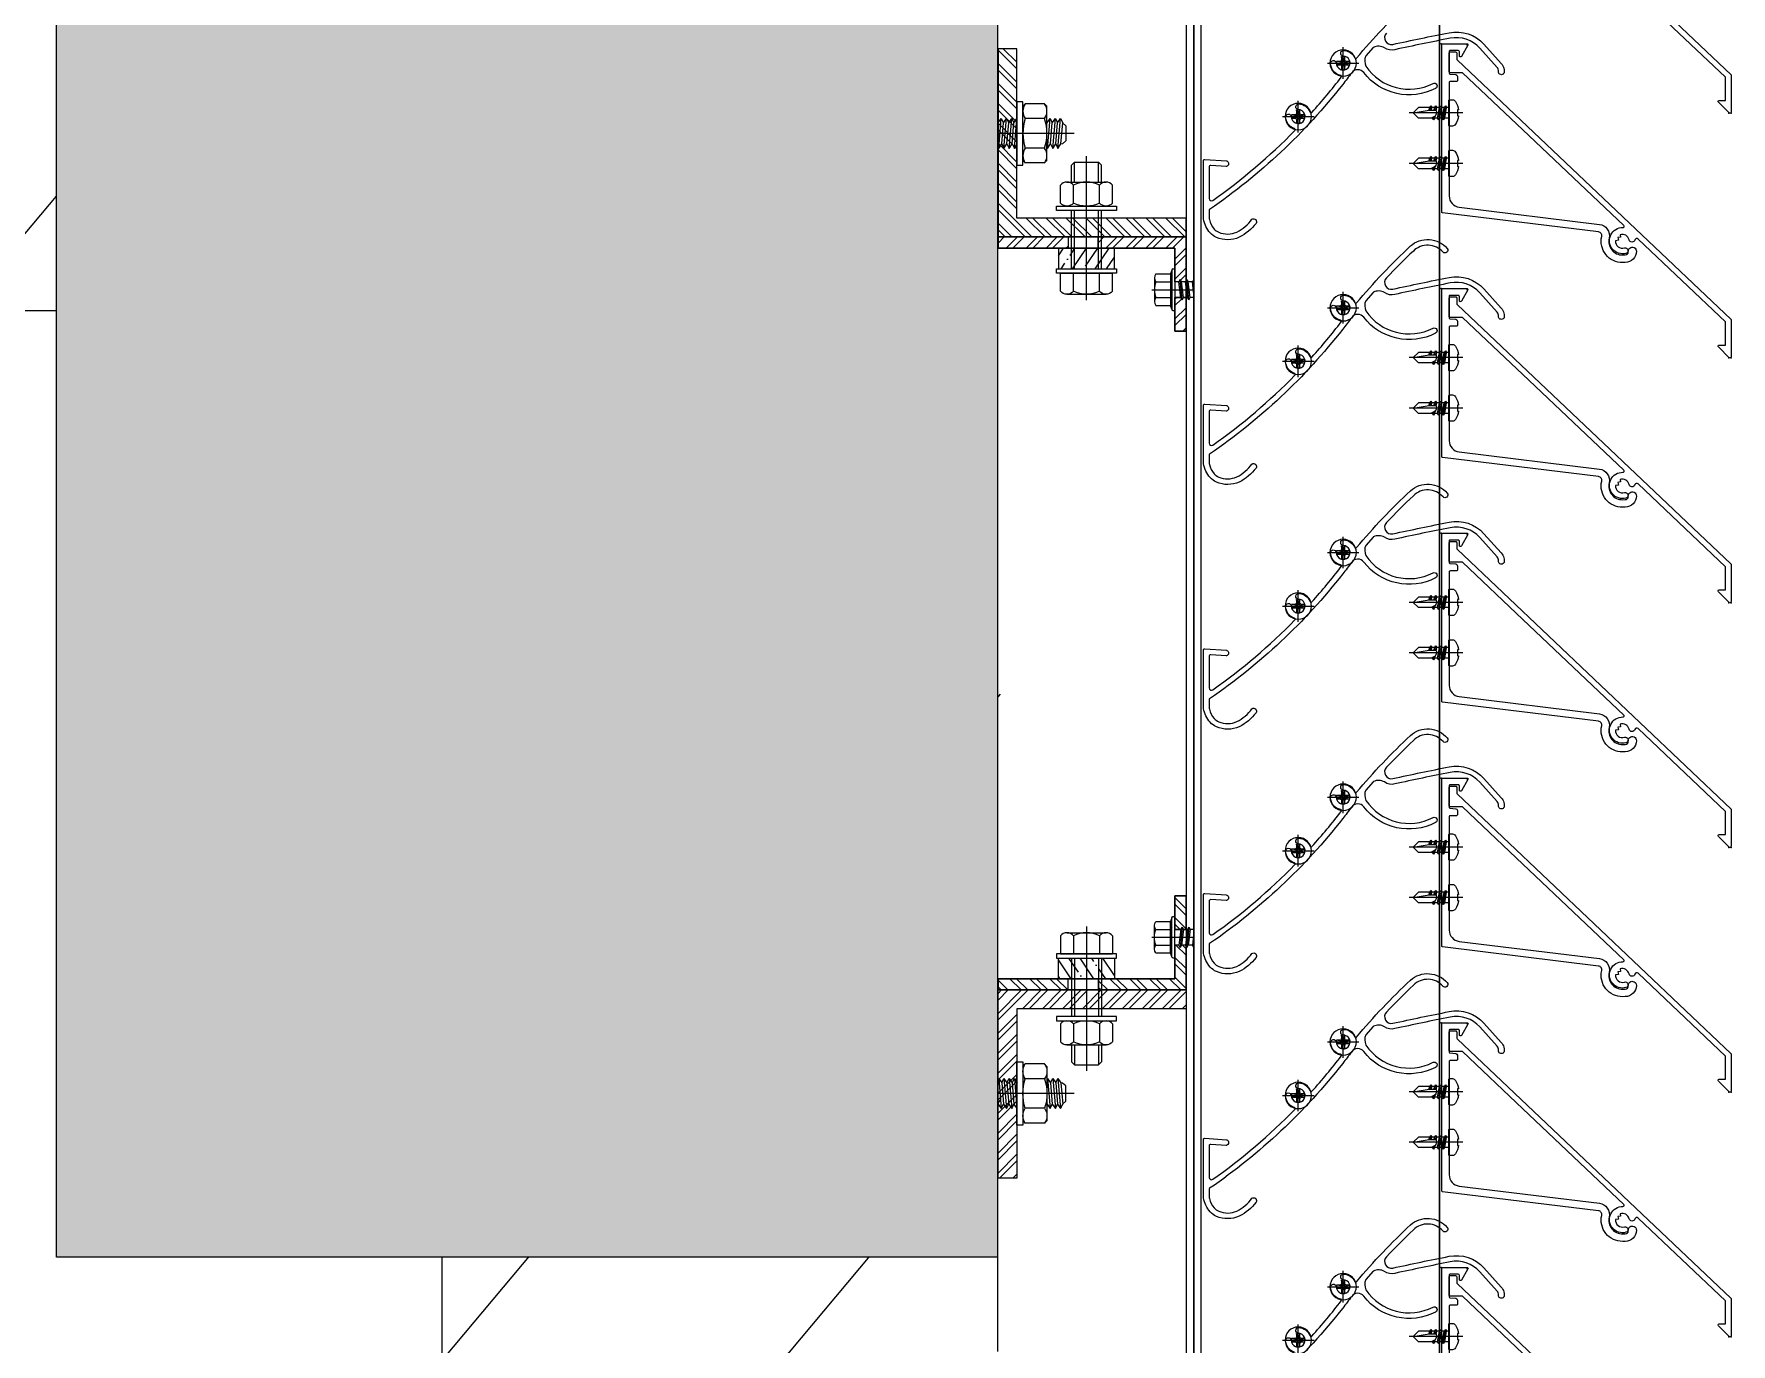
# Model space of a CAD drawing. Header units: millimetres. Extents: x 652937 to 1670132, y 1473552 to 2851037.
# Drawn here: x 781712.3 to 782163.3, y 1493384.7 to 1493732.6 of the extents above; entities that cross this region are included whole.
import ezdxf

# ---------------------------------------------------------------- set-up
doc = ezdxf.new("R2010")
doc.units = ezdxf.units.MM
doc.set_wipeout_variables(frame=1)
doc.linetypes.add('CENTER', pattern=[50.8, 31.75, -6.35, 6.35, -6.35])
doc.linetypes.add('HIDDEN', pattern=[0.375, 0.25, -0.125])
for name, color, linetype in [('000 - CONCRETE_COL_HATCH_', 7, 'Continuous'), ('000 - CONCRETE_COL_MAIN_COLOR_1', 7, 'Continuous'), ('000 - CONCRETE_COL_WIPEOUT_', 7, 'Continuous'), ('000 - STRUCTURE_STEEL_ACCESORIES_SUB_COLOR_3', 7, 'Continuous'), ('010 - ASPG_ACCESSORIES_HATCH_', 7, 'Continuous'), ('010 - ASPG_ACCESSORIES_MAIN_COLOR_1', 7, 'Continuous'), ('010 - ASPG_ACCESSORIES_SUB_COLOR_1', 7, 'Continuous'), ('010 - ASPG_EXTR_MAIN_COLOR_2', 7, 'Continuous'), ('010 - ASPG_FASTERN_HIDDEN_', 7, 'Continuous'), ('010 - ASPG_FASTERN_MAIN_COLOR_1', 7, 'Continuous'), ('010 - ASPG_FASTERN_SUB_COLOR_2', 7, 'Continuous'), ('010 - ASPG_FRAMING_MAIN_COLOR_2', 7, 'Continuous'), ('010 - ASPG_FRAMING_SUB_COLOR_2', 7, 'Continuous'), ('010 - ASPG_FRAMING_WIPEOUT_', 7, 'Continuous'), ('BOLT & SCREW', 7, 'Continuous'), ('Center Line', 7, 'CENTER'), ('DIM', 7, 'Continuous'), ('TEXT', 7, 'Continuous'), ('tube-stopper', 7, 'Continuous')]:
    doc.layers.add(name, color=color, linetype=linetype)
doc.layers.add('000 - STRUCTURE_STEEL_ACCESORIES_DEF_SUB', color=7, linetype='Continuous', plot=False)
doc.layers.add('010 - ASPG_EXTR_DEF_SUB', color=7, linetype='Continuous', plot=False)
for name, color, linetype, lineweight in [('12-GRID', 7, 'CENTER', 13), ('A-FLOR-E', 7, 'Continuous', 9), ('A-WALL', 7, 'Continuous', 25), ('S-230-A-FLOOR', 7, 'Continuous', 9), ('SCREW', 7, 'Continuous', 5)]:
    doc.layers.add(name, color=color, linetype=linetype, lineweight=lineweight)

# ---------------------------------------------------------------- blocks, each defined once
blk = doc.blocks.new('*U8431')
at = {"layer": '12-GRID', "color": 7, "linetype": 'CENTER'}
blk.add_line((0, 6.14), (0, -18.2), dxfattribs=at)
at = {"layer": 'BOLT & SCREW', "color": 7}
for p, q in [((-4.17, 5.05), (-4.17, 1.2)), ((3.13, 5.45), (-3.13, 5.45)), ((-2.08, 5.05), (-2.08, 1.2)), ((2.08, 5.05), (2.08, 1.2)), ((4.17, 5.05), (4.17, 1.2)), ((-5.5, 0.55), (-5.5, 0)), ((5.5, 0), (-5.5, 0)), ((-5.2, 0.85), (-4.17, 1.2)), ((5.2, 0.85), (-5.2, 0.85)), ((4.17, 1.2), (-4.17, 1.2)), ((-2.58, 0.85), (-2.08, 1.2)), ((-2.08, -1.55), (-2.08, 0)), ((2.45, 0.85), (2.08, 1.2)), ((2.08, -1.05), (2.08, 0)), ((5.2, 0.85), (4.17, 1.2)), ((5.5, 0.55), (5.5, 0)), ((-2.73, -1.9), (2.73, -1.4)), ((-2.73, -1.9), (-2.08, -1.55)), ((-2.73, -1.9), (-2.08, -2.25)), ((-2.73, -3.7), (2.73, -3.2)), ((-2.73, -3.7), (-2.08, -3.35)), ((-2.73, -3.7), (-2.08, -4.05)), ((-2.08, -1.55), (2.08, -1.05)), ((-2.08, -2.25), (2.08, -1.75)), ((-2.08, -3.35), (-2.08, -2.25)), ((-2.08, -3.35), (2.08, -2.85)), ((-2.08, -4.05), (2.08, -3.55)), ((-2.08, -5.15), (-2.08, -4.05)), ((2.73, -1.4), (2.08, -1.05)), ((2.73, -1.4), (2.08, -1.75)), ((2.08, -2.85), (2.08, -1.75)), ((2.73, -3.2), (2.08, -2.85)), ((2.73, -3.2), (2.08, -3.55)), ((2.08, -4.65), (2.08, -3.55)), ((-2.73, -5.5), (2.73, -5)), ((-2.73, -5.5), (2.73, -5)), ((-2.73, -5.5), (-2.08, -5.15)), ((-2.73, -5.5), (-2.08, -5.15)), ((-2.73, -5.5), (-2.08, -5.85)), ((-2.73, -5.5), (-2.08, -5.85)), ((-2.73, -7.3), (2.73, -6.8)), ((-2.73, -7.3), (-2.08, -6.95)), ((-2.73, -7.3), (-2.08, -7.65)), ((-2.73, -9.1), (-2.08, -8.75)), ((-2.73, -9.1), (-1.57, -8.98)), ((-2.08, -5.15), (2.08, -4.65)), ((-2.08, -5.15), (2.08, -4.65)), ((-2.08, -5.85), (2.08, -5.35)), ((-2.08, -5.85), (2.08, -5.35)), ((-2.08, -6.95), (-2.08, -5.85)), ((-2.08, -6.95), (-2.08, -5.85)), ((-2.08, -6.95), (2.08, -6.45)), ((-2.08, -7.65), (2.08, -7.15)), ((-2.08, -8.75), (-2.08, -7.65)), ((-2.08, -8.75), (-1.06, -8.61)), ((0.43, -8.44), (2.08, -8.25)), ((0.71, -8.78), (2.73, -8.6)), ((0.71, -9.1), (2.08, -8.95)), ((2.73, -5), (2.08, -4.65)), ((2.73, -5), (2.08, -4.65)), ((2.73, -5), (2.08, -5.35)), ((2.73, -5), (2.08, -5.35)), ((2.08, -6.45), (2.08, -5.35)), ((2.08, -6.45), (2.08, -5.35)), ((2.73, -6.8), (2.08, -6.45)), ((2.73, -6.8), (2.08, -7.15)), ((2.08, -8.25), (2.08, -7.15)), ((2.73, -8.6), (2.08, -8.25)), ((2.73, -8.6), (2.08, -8.95)), ((2.08, -10.05), (2.08, -8.95)), ((-2.73, -9.1), (-2.08, -9.45)), ((-2.73, -10.9), (-2.08, -10.55)), ((-2.73, -10.9), (-1.84, -10.81)), ((-2.73, -10.9), (-2.08, -11.25)), ((-2.08, -9.45), (-1.63, -9.39)), ((-2.08, -10.55), (-2.08, -9.45)), ((-2.08, -10.55), (-1.8, -10.51)), ((-2.08, -11.25), (-1.91, -11.23)), ((-2.08, -12.4), (-2.08, -11.25)), ((-2.08, -12.4), (-2.08, -15.6)), ((0.71, -10.21), (2.08, -10.05)), ((0.71, -10.58), (2.73, -10.4)), ((0.71, -10.9), (2.08, -10.75)), ((2.73, -10.4), (2.08, -10.05)), ((2.73, -10.4), (2.08, -10.75)), ((2.08, -10.75), (2.08, -15.6)), ((0, -17.2), (-2.08, -15.6)), ((0, -17.2), (2.08, -15.6))]:
    blk.add_line(p, q, dxfattribs=at)
blk.add_lwpolyline([(0, -17.2), (0.71, -11.46), (0.71, -8.74, 0.417657), (0.41, -8.44, 0.070993), (-1.53, -8.73), (-2.08, -12.4)], format="xyb", dxfattribs=at)
for centre, radius, start, end in [((-3.13, 3.89), 1.56, 48.0171, 131.9829), ((0, -0.18), 5.63, 68.2799, 111.7201), ((3.13, 3.89), 1.56, 48.0171, 131.9829), ((-5.2, 0.55), 0.3, 90, 180), ((5.2, 0.55), 0.3, 0, 90)]:
    blk.add_arc(centre, radius, start, end, dxfattribs=at)
blk = doc.blocks.new('G$C7D677D58')
at = {"layer": 'tube-stopper'}
h = blk.add_hatch(dxfattribs=at)
h.set_pattern_fill('ANSI35', scale=0.02, angle=280.6768, style=0)
h.set_pattern_definition([(145.676841, (67.453535, -13.0942606), (0.00281929957, 0.00412935224), []), (145.676841, (67.4500606, -13.0949156), (0.00281929957, 0.00412935224), [0.00625, -0.00125, 0, -0.00125])])
h.paths.add_polyline_path([(0.02989, 0.01545), (0.02447, 0.01545), (0.02447, 0.00055), (0.02989, 0.00055)])
at = {"layer": '000 - STRUCTURE_STEEL_ACCESORIES_DEF_SUB', "color": 7, "ltscale": 0.1}
blk.add_line((0.03829, 0.008), (0, 0.008, 0), dxfattribs=at)
at = {"layer": '000 - STRUCTURE_STEEL_ACCESORIES_SUB_COLOR_3', "color": 7}
for p, q in [((0.01247, 0.01493, 0), (0.00767, 0.01493, 0)), ((0.01327, 0, 0), (0.01327, 0.016, 0)), ((0.01327, 0.016, 0), (0.01447, 0.016, 0)), ((0.01447, 0.016, 0), (0.01447, 0, 0)), ((0.02989, 0), (0.02989, 0.016)), ((0.02989, 0.016), (0.03109, 0.016)), ((0.03109, 0.016), (0.03109, 0)), ((0.03109, 0.00107), (0.03109, 0.01493)), ((0.03589, 0.01493), (0.03109, 0.01493)), ((0.0024, 0.012, 0), (0.0016, 0.0112, 0)), ((0.0016, 0.0048, 0), (0.0016, 0.0112, 0)), ((0.00687, 0.0112, 0), (0.0016, 0.0112, 0)), ((0.00687, 0.012, 0), (0.0024, 0.012, 0)), ((0.00687, 0.0028, 0), (0.00687, 0.0132, 0)), ((0.01247, 0.01146, 0), (0.00767, 0.01146, 0)), ((0.01327, 0.0028, 0), (0.01327, 0.0132, 0)), ((0.03589, 0.01146), (0.03109, 0.01146)), ((0.03669, 0.0028), (0.03669, 0.0132)), ((0.00687, 0.0048, 0), (0.0016, 0.0048, 0)), ((0.0024, 0.004, 0), (0.0016, 0.0048, 0)), ((0.01247, 0.00454, 0), (0.00767, 0.00454, 0)), ((0.03589, 0.00454), (0.03109, 0.00454)), ((0.00687, 0.004, 0), (0.0024, 0.004, 0)), ((0.01247, 0.00107, 0), (0.00767, 0.00107, 0)), ((0.01447, 0, 0), (0.01327, 0, 0)), ((0.03109, 0), (0.02989, 0)), ((0.03589, 0.00107), (0.03109, 0.00107))]:
    blk.add_line(p, q, dxfattribs=at)
at = {"layer": '000 - STRUCTURE_STEEL_ACCESORIES_SUB_COLOR_3', "color": 7, "linetype": 'HIDDEN'}
for p, q in [((0.02989, 0.012), (0.01447, 0.012, 0)), ((0.02989, 0.0112), (0.01447, 0.0112, 0)), ((0.02989, 0.0048), (0.01447, 0.0048, 0)), ((0.02989, 0.004), (0.01447, 0.004, 0))]:
    blk.add_line(p, q, dxfattribs=at)
at = {"layer": '000 - STRUCTURE_STEEL_ACCESORIES_SUB_COLOR_3', "color": 7, "elevation": 0}
for points in [[(0.00767, 0.01493, 0.46188), (0.00767, 0.01146, 0.23094), (0.00767, 0.00454, 0.46188), (0.00767, 0.00107)], [(0.01247, 0.01493, -0.46188), (0.01247, 0.01146, -0.23094), (0.01247, 0.00454, -0.46188), (0.01247, 0.00107)], [(0.03589, 0.01493, -0.46188), (0.03589, 0.01146, -0.23094), (0.03589, 0.00454, -0.46188), (0.03589, 0.00107)]]:
    blk.add_lwpolyline(points, format="xyb", dxfattribs=at)
at = {"layer": 'tube-stopper', "color": 7}
blk.add_lwpolyline([(0.02989, 0.01545), (0.02447, 0.01545), (0.02447, 0.00055), (0.02989, 0.00055)], close=True, dxfattribs=at)
blk = doc.blocks.new('000_ASPG_TYP_FILES__ASPG_BK_TYPE_1')
at = {"layer": '010 - ASPG_ACCESSORIES_HATCH_'}
h = blk.add_hatch(dxfattribs=at)
h.set_pattern_fill('ANSI32', scale=10, angle=360)
h.set_pattern_definition([(315, (-21437.9592, -50286.0033), (-2.65165043, -2.65165043), []), (315, (-21436.1914, -50286.0033), (-2.65165043, -2.65165043), [])])
h.paths.add_polyline_path([(0, -31.4), (3, -31.4), (3, -50), (0, -50)])
h.paths.add_polyline_path([(0, 0), (11.78, 0), (11.92, -0.18), (11.92, -1.25), (11.27, -1.6), (11.92, -1.95), (11.92, -3), (3, -3), (3, -23.4), (0, -23.4)])
h.paths.add_polyline_path([(16.09, -1.45), (16.73, -1.1), (16.09, -0.75), (16.09, 0), (25, 0), (25, -3), (16.09, -2.98)])
at = {"layer": '010 - ASPG_ACCESSORIES_MAIN_COLOR_1', "color": 7}
blk.add_lwpolyline([(25, 0), (0, 0), (0, -50), (3, -50), (3, -3), (25, -3)], close=True, dxfattribs=at)
at = {"layer": '010 - ASPG_ACCESSORIES_SUB_COLOR_1', "color": 7, "elevation": 0}
for points in [[(0, 0), (11.78, 0), (11.92, -0.18), (11.92, -1.25), (11.27, -1.6), (11.92, -1.95), (11.92, -3), (3, -3), (3, -23.4), (0, -23.4)], [(16.09, -1.45), (16.73, -1.1), (16.09, -0.75), (16.09, 0), (25, 0), (25, -3), (16.09, -2.98)], [(0, -31.4), (3, -31.4), (3, -50), (0, -50)]]:
    blk.add_lwpolyline(points, close=True, dxfattribs=at)
blk = doc.blocks.new('000_ASPG_TYP_FILES_20260218-041527_ASPG_BK_TYPE_2')
at = {"layer": '010 - ASPG_ACCESSORIES_HATCH_'}
h = blk.add_hatch(dxfattribs=at)
h.set_pattern_fill('ANSI32', scale=10)
h.set_pattern_definition([(45, (-3428.178, 1640.9533), (-2.6516504, 2.6516504), []), (45, (-3426.4102, 1640.9533), (-2.6516504, 2.6516504), [])])
h.paths.add_polyline_path([(0, 50), (-5, 50), (-5, 5), (-50, 5), (-50, 0), (0, 0)])
at = {"layer": '010 - ASPG_ACCESSORIES_MAIN_COLOR_1', "color": 7}
blk.add_lwpolyline([(0, 50), (-5, 50), (-5, 5), (-50, 5), (-50, 0), (0, 0)], close=True, dxfattribs=at)
blk = doc.blocks.new('000_ASPG_TYP_FILES_EXPANSION_BOLT_1')
at = {"layer": '010 - ASPG_FASTERN_HIDDEN_', "color": 7, "linetype": 'CENTER'}
blk.add_line((-15.27, 0), (74.86, 0), dxfattribs=at)
at = {"layer": '010 - ASPG_FASTERN_MAIN_COLOR_1', "color": 7}
for p, q in [((-8, 7.21), (-7.36, 7.85)), ((-8, 7.21), (-8, -7.21)), ((-7.36, 7.85), (-2.24, 7.85)), ((-1.6, 7.21), (-2.24, 7.85)), ((-1.6, 7.21), (-1.6, -7.21)), ((-7.36, 3.93), (-2.24, 3.93)), ((-7.36, -3.93), (-2.24, -3.93)), ((-7.36, -7.85), (-8, -7.21)), ((-7.36, -7.85), (-2.24, -7.85)), ((-2.24, -7.85), (-1.6, -7.21))]:
    blk.add_line(p, q, dxfattribs=at)
blk.add_lwpolyline([(-1.6, -8.4), (0, -8.4), (0, 8.4), (-1.6, 8.4)], close=True, dxfattribs=at)
for centre, radius, start, end in [((-4.67, 5.89), 3.33, 143.8846, 216.1154), ((-4.93, 5.89), 3.33, 323.8846, 36.1154), ((4.36, 0), 12.36, 161.4826, 198.5174), ((-13.96, 0), 12.36, 341.4826, 18.5174), ((-4.67, -5.89), 3.33, 143.8846, 216.1154), ((-4.93, -5.89), 3.33, 323.8846, 36.1154)]:
    blk.add_arc(centre, radius, start, end, dxfattribs=at)
at = {"layer": '010 - ASPG_FASTERN_SUB_COLOR_2', "color": 7}
for p, q in [((50.5, 4), (60.29, 4.57)), ((60.29, 4.57), (60.29, -1.07)), ((-13, 2), (-12.17, 2.78)), ((-13, -2), (-13, 2)), ((-11.72, 2.8), (-12.21, -2.8)), ((-12.17, 2.78), (-11.71, 2.84)), ((-10.92, 4), (-11.72, 2.8)), ((-10.92, 4), (-11.61, -4)), ((-10.33, 2.8), (-10.92, 4)), ((-10.33, 2.8), (-10.82, -2.8)), ((-9.54, 4), (-10.33, 2.8)), ((-9.54, 4), (-10.23, -4)), ((-8.95, 2.8), (-9.54, 4)), ((-8.95, 2.8), (-9.43, -2.8)), ((-8.15, 4), (-8.95, 2.8)), ((-8.15, 4), (-8.84, -4)), ((0.66, 4), (-0.13, 2.8)), ((0.66, 4), (-0.03, -4)), ((1.25, 2.8), (0.66, 4)), ((1.25, 2.8), (0.77, -2.8)), ((2.05, 4), (1.25, 2.8)), ((2.05, 4), (1.36, -4)), ((2.64, 2.8), (2.05, 4)), ((2.64, 2.8), (2.15, -2.8)), ((3.43, 4), (2.64, 2.8)), ((3.43, 4), (2.74, -4)), ((4.02, 2.8), (3.43, 4)), ((4.02, 2.8), (3.54, -2.8)), ((4.82, 4), (4.02, 2.8)), ((4.82, 4), (4.13, -4)), ((5.41, 2.8), (4.82, 4)), ((5.41, 2.8), (4.92, -2.8)), ((6.21, 4), (5.41, 2.8)), ((6.21, 4), (5.51, -4)), ((6.79, 2.8), (6.21, 4)), ((6.79, 2.8), (6.31, -2.8)), ((7.59, 4), (6.79, 2.8)), ((7.59, 4), (6.9, -4)), ((8.18, 2.8), (7.59, 4)), ((8.18, 2.8), (7.7, -2.8)), ((8.98, 4), (8.18, 2.8)), ((8.98, 4), (8.28, -4)), ((9.57, 2.8), (8.98, 4)), ((9.57, 2.8), (9.08, -2.8)), ((10.36, 4), (9.57, 2.8)), ((10.36, 4), (9.67, -4)), ((10.95, 2.8), (10.36, 4)), ((10.95, 2.8), (10.47, -2.8)), ((11.75, 4), (10.95, 2.8)), ((11.75, 4), (11.06, -4)), ((12.34, 2.8), (11.75, 4)), ((12.34, 2.8), (11.85, -2.8)), ((13.13, 4), (12.34, 2.8)), ((13.13, 4), (12.44, -4)), ((13.13, 4), (47.5, 4)), ((47.5, 3), (47.5, 4)), ((50.5, 3), (47.5, 3)), ((50.5, 2), (50.5, 4)), ((50.5, 2), (51.5, 2)), ((50.5, -4), (50.5, 1.04)), ((50.66, 1.19), (51.03, 1.19)), ((52.03, 0.19), (52.03, -0.75)), ((52.5, 1), (52.5, 0)), ((54.73, -0.32), (55.27, 1.32)), ((55.04, -1.1), (55.75, 0.77)), ((56.22, 2), (57.5, 2)), ((56.68, 1.41), (57.11, 1.41)), ((58.11, 0.46), (58.18, -0.8)), ((58.5, 1), (58.5, -0.04)), ((67.5, 4), (60.29, 3.28)), ((67.5, -4), (67.5, 4)), ((-13, -2), (-12.17, -2.84)), ((-11.61, -4), (-12.21, -2.8)), ((-10.82, -2.8), (-11.61, -4)), ((-10.23, -4), (-10.82, -2.8)), ((-9.43, -2.8), (-10.23, -4)), ((-8.84, -4), (-9.43, -2.8)), ((-8.05, -2.8), (-8.84, -4)), ((0.77, -2.8), (-0.03, -4)), ((1.36, -4), (0.77, -2.8)), ((2.15, -2.8), (1.36, -4)), ((2.74, -4), (2.15, -2.8)), ((3.54, -2.8), (2.74, -4)), ((4.13, -4), (3.54, -2.8)), ((4.92, -2.8), (4.13, -4)), ((5.51, -4), (4.92, -2.8)), ((6.31, -2.8), (5.51, -4)), ((6.9, -4), (6.31, -2.8)), ((7.7, -2.8), (6.9, -4)), ((8.28, -4), (7.7, -2.8)), ((9.08, -2.8), (8.28, -4)), ((9.67, -4), (9.08, -2.8)), ((10.47, -2.8), (9.67, -4)), ((11.06, -4), (10.47, -2.8)), ((11.85, -2.8), (11.06, -4)), ((12.44, -4), (11.85, -2.8)), ((12.5, -4), (47.5, -4)), ((47.5, -4), (47.5, -3)), ((47.5, -3), (50.5, -3)), ((60.29, -4.69), (50.5, -4)), ((53.03, -1.75), (54.1, -1.75)), ((53.5, -1), (53.78, -1)), ((59.18, -1.75), (60.29, -1.75)), ((59.46, -1.04), (60.29, -1.07)), ((60.29, -1.75), (60.29, -4.69)), ((60.29, -3.28), (67.5, -4))]:
    blk.add_line(p, q, dxfattribs=at)
for centre, start, end in [((51.03, 0.19), 0, 121.9394), ((51.5, 1), 0, 90), ((56.22, 1), 90, 161.5651), ((56.68, 0.41), 90, 159.1163), ((57.11, 0.41), 3.0186, 90), ((57.5, 1), 0, 90), ((53.03, -0.75), 180, 270), ((53.5, 0), 180, 270), ((53.78, 0), 270, 341.5651), ((54.1, -0.75), 270, 339.1163), ((59.18, -0.75), 183.0186, 270), ((59.5, -0.04), 180, 267.8255)]:
    blk.add_arc(centre, 1, start, end, dxfattribs=at)
blk = doc.blocks.new('*U8433')
at = {"color": 7}
for name, p, rotation in [('*U8431', (-11, -3, 0), 180), ('000_ASPG_TYP_FILES_EXPANSION_BOLT_1', (-52.5, -45, 0), 270)]:
    blk.add_blockref(name, p, dxfattribs=dict(at, rotation=rotation))
for name, p in [('000_ASPG_TYP_FILES_20260218-041527_ASPG_BK_TYPE_2', (-25, -50, 0)), ('000_ASPG_TYP_FILES__ASPG_BK_TYPE_1', (-25, 0, 0))]:
    blk.add_blockref(name, p, dxfattribs=at)
at = {"color": 7, "xscale": 1000, "yscale": 1000, "zscale": 1000}
blk.add_blockref('G$C7D677D58', (-46.47, -34.5, 0), dxfattribs=at)
blk = doc.blocks.new('PZG35-9D5')
at = {"layer": 'Center Line', "color": 7}
blk.add_line((0, 3.73), (0, -10.53), dxfattribs=at)
at = {"layer": 'SCREW', "color": 7}
for p, q in [((-1.4, 0), (-1.4, -1.09)), ((1.4, 0), (1.4, -0.59)), ((-1.85, -1.4), (1.85, -0.9)), ((-1.85, -1.4), (-1.4, -1.09)), ((-1.85, -1.4), (-1.4, -1.71)), ((-1.85, -2.7), (1.85, -2.2)), ((-1.85, -2.7), (-1.4, -2.39)), ((-1.85, -2.7), (-1.4, -3.01)), ((-1.85, -4), (-1.4, -3.69)), ((-1.85, -4), (-0.99, -3.88)), ((-1.85, -4), (-1.4, -4.31)), ((-1.4, -1.09), (1.4, -0.59)), ((-1.4, -1.71), (1.4, -1.21)), ((-1.4, -1.71), (-1.4, -2.39)), ((-1.4, -2.39), (1.4, -1.89)), ((-1.4, -3.01), (1.4, -2.51)), ((-1.4, -3.01), (-1.4, -3.69)), ((-1.4, -3.69), (-0.84, -3.59)), ((-1.4, -4.31), (-1.18, -4.27)), ((-1.4, -4.31), (-1.4, -8.1)), ((0.56, -3.34), (1.4, -3.19)), ((0.71, -3.65), (1.85, -3.5)), ((0.71, -3.93), (1.4, -3.81)), ((0.71, -4.61), (1.4, -4.49)), ((1.85, -0.9), (1.4, -0.59)), ((1.85, -0.9), (1.4, -1.21)), ((1.4, -1.21), (1.4, -1.89)), ((1.85, -2.2), (1.4, -1.89)), ((1.85, -2.2), (1.4, -2.51)), ((1.4, -2.51), (1.4, -3.19)), ((1.85, -3.5), (1.4, -3.19)), ((1.85, -3.5), (1.4, -3.81)), ((1.4, -3.81), (1.4, -4.49)), ((1.85, -4.8), (1.4, -4.49)), ((0, -9.5), (-1.4, -8.1)), ((0, -9.5), (1.4, -8.1)), ((0.71, -4.95), (1.85, -4.8)), ((0.71, -5.23), (1.4, -5.11)), ((1.85, -4.8), (1.4, -5.11)), ((1.4, -5.11), (1.4, -8.1))]:
    blk.add_line(p, q, dxfattribs=at)
blk.add_lwpolyline([(0, -9.5), (0.71, -5.23), (0.71, -3.6, 0.417657), (0.41, -3.3, 0.108102), (-0.84, -3.59), (-1.4, -4.7)], format="xyb", dxfattribs=at)
blk = doc.blocks.new('*U9352')
at = {"layer": 'SCREW', "color": 7}
blk.add_lwpolyline([(3.03, 1.78, 0.09906), (0.8, 2.55), (0.8, 2.27), (-0.8, 2.27), (-0.8, 2.55, 0.09906), (-3.03, 1.78, 0.266588), (-3.5, 0.96), (-3.5, 0.2, 0.414214), (-3.3, 0), (3.3, 0, 0.414214), (3.5, 0.2), (3.5, 0.96, 0.266588)], format="xyb", close=True, dxfattribs=at)
blk.add_blockref('PZG35-9D5', (0, 0), dxfattribs=at)
blk = doc.blocks.new('*U9355')
at = {"color": 7}
blk.add_point((0, 0), dxfattribs=at)
at = {"layer": '010 - ASPG_ACCESSORIES_MAIN_COLOR_1', "color": 7}
blk.add_lwpolyline([(-39.7, -0.6, 0.414214), (-40, -0.9), (-40, -7.37, 0.57735), (-39.65, -7.57), (-36.64, -5.83, 0.767327), (-36.79, -5.3), (-37.9, -5.3, -0.414214), (-38.2, -5), (-38.2, -2.8, -0.414214), (-38, -2.6), (-32.18, -2.6, -0.388879), (-31.98, -2.78), (-31.85, -4.34, 0.388879), (-31.35, -4.8), (-30.3, -4.8, 0.414214), (-30, -4.5), (-30, -2.9, -0.414214), (-29.7, -2.6), (0.41, -2.6, -0.378969), (3.39, -5.24), (7.95, -42.52, 0.446593), (11.62, -45.08, -0.489802), (16.08, -48.68), (16.06, -49.36, -0.18248), (15.8, -50.02, -0.267949), (15.33, -50.17, 1.122115), (15.1, -52.34, 0.405004), (18.06, -49.4), (18.08, -48.72, 0.489805), (11.16, -43.13, -0.446597), (9.94, -42.28), (4.87, -0.85, 0.364176), (4.57, -0.6)], format="xyb", close=True, dxfattribs=at)
at = {"layer": '010 - ASPG_EXTR_DEF_SUB', "color": 7}
for p in [(-40, -0.5), (43.44, -76.9), (43.44, -77.5)]:
    blk.add_point(p, dxfattribs=at)
at = {"layer": '010 - ASPG_EXTR_MAIN_COLOR_2', "color": 7}
blk.add_lwpolyline([(11.37, -48.15), (11.47, -47.44), (12.18, -47.56), (12.29, -46.79, -0.535538), (14.19, -49.17, 0.991572), (15.66, -49.58, 1.157025), (8.79, -48.77, -0.688558), (8.27, -48.99), (-17.14, -22.17), (-32.34, -6.13), (-32.34, -2.9, 0.414312), (-32.64, -2.6), (-37.54, -2.6, 0.414116), (-37.84, -2.9), (-37.84, -4.3, 0.414214), (-37.54, -4.6), (-35.99, -4.6, -0.205895), (-35.77, -4.69), (33.23, -77.5), (43.14, -77.5, 0.668179), (43.36, -76.99), (40.52, -74.15, 0.668179), (40.01, -74.36), (40.01, -76), (33.87, -76), (11.86, -52.78, -0.558354), (12.08, -51.95, 0.766275), (12.04, -50.39, -0.438583), (10.71, -48.05)], format="xyb", close=True, dxfattribs=at)
at = {"layer": 'SCREW', "color": 7, "rotation": 180}
for p in [(-21.65, -2.5), (-8.24, -2.5)]:
    blk.add_blockref('*U9352', p, dxfattribs=at)
blk = doc.blocks.new('*U8775')
at = {"color": 7}
blk.add_wipeout([(1846.3, 4), (60, 4), (60, 69.3), (1846.3, 69.3)], dxfattribs=at).dxf.layer = '010 - ASPG_FRAMING_WIPEOUT_'
at = {"layer": '010 - ASPG_FRAMING_MAIN_COLOR_2', "color": 7}
blk.add_lwpolyline([(1816.3, 69.3), (90, 69.3), (90, 6), (1816.3, 6)], close=True, dxfattribs=at)
at = {"layer": '010 - ASPG_FRAMING_SUB_COLOR_2', "color": 7}
for points in [[(1846.3, 4), (60, 4), (60, 69.3), (1846.3, 69.3)], [(60, 2), (60, 4), (1846.3, 4), (1846.3, 2)]]:
    blk.add_lwpolyline(points, close=True, dxfattribs=at)
at = {"color": 7, "rotation": 180}
for p in [(1286.3, 69.3), (1351.3, 69.3), (1416.3, 69.3), (1481.3, 69.3), (1546.3, 69.3), (1611.3, 69.3), (1676.3, 69.3)]:
    blk.add_blockref('*U9355', p, dxfattribs=at)
blk = doc.blocks.new('*U9351')
at = {"layer": '12-GRID', "color": 7, "linetype": 'CENTER'}
for p, q in [((0, -6.2), (0, 2.2)), ((-4.2, -2), (4.2, -2))]:
    blk.add_line(p, q, dxfattribs=at)
at = {"layer": 'BOLT & SCREW', "color": 7}
for p, q in [((-0.55, -1.77), (-1.77, -1.56)), ((-0.55, -2.23), (-1.77, -2.44)), ((-0.46, -1.77), (-0.88, -1.56)), ((-0.46, -2.23), (-0.88, -2.44)), ((-0.23, -1.45), (-0.44, -0.23)), ((-0.23, -1.54), (-0.44, -1.12)), ((-0.23, -2.46), (-0.44, -2.88)), ((-0.23, -2.55), (-0.44, -3.77)), ((0.23, -1.45), (0.44, -0.23)), ((0.23, -1.54), (0.44, -1.12)), ((0.44, -2.88), (0.23, -2.46)), ((0.23, -2.55), (0.44, -3.77)), ((0.46, -1.77), (0.88, -1.56)), ((0.46, -2.23), (0.88, -2.44)), ((0.55, -1.77), (1.77, -1.56)), ((0.55, -2.23), (1.77, -2.44))]:
    blk.add_line(p, q, dxfattribs=at)
for points in [[(-1.77, -1.56), (-0.88, -1.56, 0.414214), (-0.44, -1.12), (-0.44, -0.23), (0.44, -0.23), (0.44, -1.12, 0.414214), (0.88, -1.56), (1.77, -1.56), (1.77, -2.44), (0.88, -2.44, 0.414214), (0.44, -2.88), (0.44, -3.77), (-0.44, -3.77), (-0.44, -2.88, 0.414214), (-0.88, -2.44), (-1.77, -2.44)], [(0.23, -2.46, -0.414214), (0.46, -2.23), (0.55, -2.23), (0.55, -1.77), (0.46, -1.77, -0.414214), (0.23, -1.54), (0.23, -1.45), (-0.23, -1.45), (-0.23, -1.54, -0.414214), (-0.46, -1.77), (-0.55, -1.77), (-0.55, -2.23), (-0.46, -2.23, -0.414214), (-0.23, -2.46), (-0.23, -2.55), (0.23, -2.55)]]:
    blk.add_lwpolyline(points, format="xyb", close=True, dxfattribs=at)
blk.add_circle((0, -2), 3.5, dxfattribs=at)
blk = doc.blocks.new('*U8776')
at = {"layer": '010 - ASPG_EXTR_DEF_SUB', "color": 7}
for p in [(130, 0), (195, 0), (260, 0), (325, 0), (390, 0), (455, 0)]:
    blk.add_point(p, dxfattribs=at)
at = {"layer": '010 - ASPG_EXTR_MAIN_COLOR_2', "color": 7}
for points in [[(126.92, 21.45, -0.738349), (129.92, 19.76, 0.004917), (126.81, 4.8, 0.263611), (129.88, -4.46), (135, -9.08, 0.125884), (136.27, -9.75, 0.044275), (137.09, -9.87, 1.107655), (137.13, -8.33, -0.215596), (136.02, -7.99), (130.89, -3.35, -0.263611), (128.28, 4.51, -0.004855), (131.34, 19.26, 0.23396), (130.82, 21.95, -0.24081), (130.71, 24.9, -0.104157), (130.78, 25), (132.99, 26.93, -0.229021), (135.7, 26.89, -0.381721), (140.27, 9.07, 0.977382), (141.62, 8.41, 0.361105), (137.41, 27.5, -0.496126), (137.44, 30.69, 0.003188), (139.06, 31.9, -0.002827), (140.56, 33.07, 0.077048), (173.74, 68.44, -0.247674), (173.99, 68.57), (175.98, 68.57, -0.044131), (176.47, 68.5, -0.125846), (178.96, 67.21, -0.098851), (179.82, 66.03, -0.205828), (179.79, 61.2, -0.115116), (176.37, 57.18, 0.822373), (177.46, 56.1, 0.109185), (181.15, 60.56, 0.208323), (181.19, 66.64, 0.100528), (179.97, 68.32, 0.145116), (176.29, 70.07), (160.76, 70.07, 0.433659), (160.46, 69.75), (160.84, 63.96, 0.082069), (160.86, 63.87, 0.720654), (162.33, 63.97, 0.079224), (162.34, 64.07), (162.07, 68.14, -0.433659), (162.47, 68.57), (170.86, 68.57, -0.607385), (171.35, 67.62, -0.045829), (152.78, 45.76, -0.560492), (152.29, 45.89, 0.31786), (149.21, 48.24, 0.953288), (149.08, 46.72, -2.423004), (147.26, 44.89, 0.952315), (145.74, 44.76, 0.300821), (147.89, 41.76, -0.560492), (147.98, 41.25, -0.019425), (138.62, 33.46, -0.552501), (138.15, 33.64, 0.344461), (134.99, 36.3, 0.952015), (134.86, 34.78, -2.423186), (133.04, 32.95, 0.952015), (131.52, 32.82, 0.2854), (133.49, 29.89, -0.553378), (133.56, 29.38, 0.030674), (118.46, 15.06, 0.4171)], [(477.29, 45.89, 0.31786), (474.21, 48.24, 0.953288), (474.08, 46.72, -2.423004), (472.26, 44.89, 0.952315), (470.74, 44.76, 0.300821), (472.89, 41.76, -0.560492), (472.98, 41.25, -0.019425), (463.62, 33.46, -0.552501), (463.15, 33.64, 0.344461), (459.99, 36.3, 0.952015), (459.86, 34.78, -2.423186), (458.04, 32.95, 0.952015), (456.52, 32.82, 0.2854), (458.49, 29.89, -0.553378), (458.56, 29.38, 0.030674), (443.46, 15.06, 0.4171), (444.11, 5.27, 0.935553), (445.1, 6.41, -0.43441), (444.8, 14.29, -0.014998), (451.92, 21.45, -0.738349), (454.92, 19.76, 0.004917), (451.81, 4.8, 0.263611), (454.88, -4.46), (460, -9.08, 0.125884), (461.27, -9.75, 0.044275), (462.09, -9.87, 1.107655), (462.13, -8.33, -0.215596), (461.02, -7.99), (455.89, -3.35, -0.263611), (453.28, 4.51, -0.004855), (456.34, 19.26, 0.23396), (455.82, 21.95, -0.24081), (455.71, 24.9, -0.104157), (455.78, 25), (457.99, 26.93, -0.229021), (460.7, 26.89, -0.381721), (465.27, 9.07, 0.977382), (466.62, 8.41, 0.361105), (462.41, 27.5, -0.496126), (462.44, 30.69, 0.003188), (464.06, 31.9, -0.002827), (465.56, 33.07, 0.077048), (498.74, 68.44, -0.247674)]]:
    blk.add_lwpolyline(points, format="xyb", dxfattribs=at)
for points in [[(225.76, 70.07, 0.433659), (225.46, 69.75), (225.84, 63.96, 0.082069), (225.86, 63.87, 0.720654), (227.33, 63.97, 0.079224), (227.34, 64.07), (227.07, 68.14, -0.433659), (227.47, 68.57), (235.86, 68.57, -0.607385), (236.35, 67.62, -0.045829), (217.78, 45.76, -0.560492), (217.29, 45.89, 0.31786), (214.21, 48.24, 0.953288), (214.08, 46.72, -2.423004), (212.26, 44.89, 0.952315), (210.74, 44.76, 0.300821), (212.89, 41.76, -0.560492), (212.98, 41.25, -0.019425), (203.62, 33.46, -0.552501), (203.15, 33.64, 0.344461), (199.99, 36.3, 0.952015), (199.86, 34.78, -2.423186), (198.04, 32.95, 0.952015), (196.52, 32.82, 0.2854), (198.49, 29.89, -0.553378), (198.56, 29.38, 0.030674), (183.46, 15.06, 0.4171), (184.11, 5.27, 0.935553), (185.1, 6.41, -0.43441), (184.8, 14.29, -0.014998), (191.92, 21.45, -0.738349), (194.92, 19.76, 0.004917), (191.81, 4.8, 0.263611), (194.88, -4.46), (200, -9.08, 0.125884), (201.27, -9.75, 0.044275), (202.09, -9.87, 1.107655), (202.13, -8.33, -0.215596), (201.02, -7.99), (195.89, -3.35, -0.263611), (193.28, 4.51, -0.004855), (196.34, 19.26, 0.23396), (195.82, 21.95, -0.24081), (195.71, 24.9, -0.104157), (195.78, 25), (197.99, 26.93, -0.229021), (200.7, 26.89, -0.381721), (205.27, 9.07, 0.977382), (206.62, 8.41, 0.361105), (202.41, 27.5, -0.496126), (202.44, 30.69, 0.003188), (204.06, 31.9, -0.002827), (205.56, 33.07, 0.077048), (238.74, 68.44, -0.247674), (238.99, 68.57), (240.98, 68.57, -0.044131), (241.47, 68.5, -0.125846), (243.96, 67.21, -0.098851), (244.82, 66.03, -0.205828), (244.79, 61.2, -0.115116), (241.37, 57.18, 0.822373), (242.46, 56.1, 0.109185), (246.15, 60.56, 0.208323), (246.19, 66.64, 0.100528), (244.97, 68.32, 0.145116), (241.29, 70.07)], [(290.76, 70.07, 0.433659), (290.46, 69.75), (290.84, 63.96, 0.082069), (290.86, 63.87, 0.720654), (292.33, 63.97, 0.079224), (292.34, 64.07), (292.07, 68.14, -0.433659), (292.47, 68.57), (300.86, 68.57, -0.607385), (301.35, 67.62, -0.045829), (282.78, 45.76, -0.560492), (282.29, 45.89, 0.31786), (279.21, 48.24, 0.953288), (279.08, 46.72, -2.423004), (277.26, 44.89, 0.952315), (275.74, 44.76, 0.300821), (277.89, 41.76, -0.560492), (277.98, 41.25, -0.019425), (268.62, 33.46, -0.552501), (268.15, 33.64, 0.344461), (264.99, 36.3, 0.952015), (264.86, 34.78, -2.423186), (263.04, 32.95, 0.952015), (261.52, 32.82, 0.2854), (263.49, 29.89, -0.553378), (263.56, 29.38, 0.030674), (248.46, 15.06, 0.4171), (249.11, 5.27, 0.935553), (250.1, 6.41, -0.43441), (249.8, 14.29, -0.014998), (256.92, 21.45, -0.738349), (259.92, 19.76, 0.004917), (256.81, 4.8, 0.263611), (259.88, -4.46), (265, -9.08, 0.125884), (266.27, -9.75, 0.044275), (267.09, -9.87, 1.107655), (267.13, -8.33, -0.215596), (266.02, -7.99), (260.89, -3.35, -0.263611), (258.28, 4.51, -0.004855), (261.34, 19.26, 0.23396), (260.82, 21.95, -0.24081), (260.71, 24.9, -0.104157), (260.78, 25), (262.99, 26.93, -0.229021), (265.7, 26.89, -0.381721), (270.27, 9.07, 0.977382), (271.62, 8.41, 0.361105), (267.41, 27.5, -0.496126), (267.44, 30.69, 0.003188), (269.06, 31.9, -0.002827), (270.56, 33.07, 0.077048), (303.74, 68.44, -0.247674), (303.99, 68.57), (305.98, 68.57, -0.044131), (306.47, 68.5, -0.125846), (308.96, 67.21, -0.098851), (309.82, 66.03, -0.205828), (309.79, 61.2, -0.115116), (306.37, 57.18, 0.822373), (307.46, 56.1, 0.109185), (311.15, 60.56, 0.208323), (311.19, 66.64, 0.100528), (309.97, 68.32, 0.145116), (306.29, 70.07)], [(355.76, 70.07, 0.433659), (355.46, 69.75), (355.84, 63.96, 0.082069), (355.86, 63.87, 0.720654), (357.33, 63.97, 0.079224), (357.34, 64.07), (357.07, 68.14, -0.433659), (357.47, 68.57), (365.86, 68.57, -0.607385), (366.35, 67.62, -0.045829), (347.78, 45.76, -0.560492), (347.29, 45.89, 0.31786), (344.21, 48.24, 0.953288), (344.08, 46.72, -2.423004), (342.26, 44.89, 0.952315), (340.74, 44.76, 0.300821), (342.89, 41.76, -0.560492), (342.98, 41.25, -0.019425), (333.62, 33.46, -0.552501), (333.15, 33.64, 0.344461), (329.99, 36.3, 0.952015), (329.86, 34.78, -2.423186), (328.04, 32.95, 0.952015), (326.52, 32.82, 0.2854), (328.49, 29.89, -0.553378), (328.56, 29.38, 0.030674), (313.46, 15.06, 0.4171), (314.11, 5.27, 0.935553), (315.1, 6.41, -0.43441), (314.8, 14.29, -0.014998), (321.92, 21.45, -0.738349), (324.92, 19.76, 0.004917), (321.81, 4.8, 0.263611), (324.88, -4.46), (330, -9.08, 0.125884), (331.27, -9.75, 0.044275), (332.09, -9.87, 1.107655), (332.13, -8.33, -0.215596), (331.02, -7.99), (325.89, -3.35, -0.263611), (323.28, 4.51, -0.004855), (326.34, 19.26, 0.23396), (325.82, 21.95, -0.24081), (325.71, 24.9, -0.104157), (325.78, 25), (327.99, 26.93, -0.229021), (330.7, 26.89, -0.381721), (335.27, 9.07, 0.977382), (336.62, 8.41, 0.361105), (332.41, 27.5, -0.496126), (332.44, 30.69, 0.003188), (334.06, 31.9, -0.002827), (335.56, 33.07, 0.077048), (368.74, 68.44, -0.247674), (368.99, 68.57), (370.98, 68.57, -0.044131), (371.47, 68.5, -0.125846), (373.96, 67.21, -0.098851), (374.82, 66.03, -0.205828), (374.79, 61.2, -0.115116), (371.37, 57.18, 0.822373), (372.46, 56.1, 0.109185), (376.15, 60.56, 0.208323), (376.19, 66.64, 0.100528), (374.97, 68.32, 0.145116), (371.29, 70.07)], [(420.76, 70.07, 0.433659), (420.46, 69.75), (420.84, 63.96, 0.082069), (420.86, 63.87, 0.720654), (422.33, 63.97, 0.079224), (422.34, 64.07), (422.07, 68.14, -0.433659), (422.47, 68.57), (430.86, 68.57, -0.607385), (431.35, 67.62, -0.045829), (412.78, 45.76, -0.560492), (412.29, 45.89, 0.31786), (409.21, 48.24, 0.953288), (409.08, 46.72, -2.423004), (407.26, 44.89, 0.952315), (405.74, 44.76, 0.300821), (407.89, 41.76, -0.560492), (407.98, 41.25, -0.019425), (398.62, 33.46, -0.552501), (398.15, 33.64, 0.344461), (394.99, 36.3, 0.952015), (394.86, 34.78, -2.423186), (393.04, 32.95, 0.952015), (391.52, 32.82, 0.2854), (393.49, 29.89, -0.553378), (393.56, 29.38, 0.030674), (378.46, 15.06, 0.4171), (379.11, 5.27, 0.935553), (380.1, 6.41, -0.43441), (379.8, 14.29, -0.014998), (386.92, 21.45, -0.738349), (389.92, 19.76, 0.004917), (386.81, 4.8, 0.263611), (389.88, -4.46), (395, -9.08, 0.125884), (396.27, -9.75, 0.044275), (397.09, -9.87, 1.107655), (397.13, -8.33, -0.215596), (396.02, -7.99), (390.89, -3.35, -0.263611), (388.28, 4.51, -0.004855), (391.34, 19.26, 0.23396), (390.82, 21.95, -0.24081), (390.71, 24.9, -0.104157), (390.78, 25), (392.99, 26.93, -0.229021), (395.7, 26.89, -0.381721), (400.27, 9.07, 0.977382), (401.62, 8.41, 0.361105), (397.41, 27.5, -0.496126), (397.44, 30.69, 0.003188), (399.06, 31.9, -0.002827), (400.56, 33.07, 0.077048), (433.74, 68.44, -0.247674), (433.99, 68.57), (435.98, 68.57, -0.044131), (436.47, 68.5, -0.125846), (438.96, 67.21, -0.098851), (439.82, 66.03, -0.205828), (439.79, 61.2, -0.115116), (436.37, 57.18, 0.822373), (437.46, 56.1, 0.109185), (441.15, 60.56, 0.208323), (441.19, 66.64, 0.100528), (439.97, 68.32, 0.145116), (436.29, 70.07)]]:
    blk.add_lwpolyline(points, format="xyb", close=True, dxfattribs=at)
at = {"color": 7, "rotation": 179.999999999989}
for p in [(149.09, 42.89), (214.09, 42.89), (279.09, 42.89), (344.09, 42.89), (409.09, 42.89), (474.09, 42.89), (134.87, 30.95), (199.87, 30.95), (264.87, 30.95), (329.87, 30.95), (394.87, 30.95), (459.87, 30.95)]:
    blk.add_blockref('*U9351', p, dxfattribs=at)
blk = doc.blocks.new('W-1-PP18-ST_ENT3_REV02_20260413-054934_PP18_ENT3_ASPG_MAIN_LOPL')
at = {"color": 7, "xscale": -1, "rotation": 270}
blk.add_blockref('*U8775', (20258, -574), dxfattribs=at)
at = {"color": 7, "xscale": -1.000000000000001, "rotation": 90}
blk.add_blockref('*U8776', (20334.67, 1207.07), dxfattribs=at)
blk = doc.blocks.new('C25')
at = {"layer": 'S-230-A-FLOOR', "color": 7}
for p, q in [((0, 0.06865), (0, -0.06865)), ((-0.06865, 0), (0.06865, 0))]:
    blk.add_line(p, q, dxfattribs=at)
at = {"layer": 'S-230-A-FLOOR', "color": 7, "linetype": 'HIDDEN', "ltscale": 5}
blk.add_lwpolyline([(0.125, 0.2), (0.125, -0.2), (-0.125, -0.2), (-0.125, 0.2)], close=True, dxfattribs=at)
blk = doc.blocks.new('*U8334')
at = {"color": 7}
blk.add_wipeout([(125.03, 200.02), (125.03, -200.02), (-125.03, -200.02), (-125.03, 200.02)], dxfattribs=at).dxf.layer = '000 - CONCRETE_COL_WIPEOUT_'
at = {"layer": '000 - CONCRETE_COL_HATCH_'}
h = blk.add_hatch(dxfattribs=at)
h.set_pattern_fill('AR-CONC', scale=0.05, style=0)
h.paths.add_polyline_path([(-125.03, -200.02), (-125.03, 200.02), (125.03, 200.02), (125.03, -200.02)])
at = {"layer": '000 - CONCRETE_COL_MAIN_COLOR_1', "color": 7}
blk.add_lwpolyline([(-125.03, -200.02), (-125.03, 200.02), (125.03, 200.02), (125.03, -200.02), (-125.03, -200.02)], close=True, dxfattribs=at)
blk = doc.blocks.new('W-1-PP18-ST_ENT3_REV02_20260413-050421_PP18_ENT3_MAIN_LOPF')
at = {"layer": 'A-FLOR-E'}
h = blk.add_hatch(dxfattribs=at)
h.set_pattern_fill('CROSS', scale=50, angle=210.769)
h.set_pattern_definition([(90.0083, (9903.9, -26817.58), (-317.546, 317.454), [158.75, -476.25]), (180.0083, (9983.25, -26738.2), (-317.454, -317.546), [158.75, -476.25])])
h.paths.add_polyline_path([(10552.77, -11720.11), (10552.66, -10920), (11302.46, -10919.89), (11302.57, -11720)], flags=16)
h.paths.add_polyline_path([(18712.43, -10369.25), (18712.71, -10275.14), (20062.22, -10274.99), (20062.22, -7304.82), (20062.22, 1006.47), (8350.24, 1013.83), (8352.58, -15559.01), (13097.4, -15549.92), (13097.37, -10370.04)])
at = {"layer": 'TEXT'}
h = blk.add_hatch(dxfattribs=at)
h.set_pattern_fill('ANSI34', scale=21.831008, angle=305.769)
h.set_pattern_definition([(230.0083, (16484.82, -22407.65), (318.622, -267.277), []), (230.0083, (16387.17, -22416.2), (318.622, -267.277), []), (230.0083, (16289.52, -22424.77), (318.622, -267.277), []), (230.0083, (16191.87, -22433.32), (318.622, -267.277), [])])
h.paths.add_polyline_path([(8351.91, -15550.1), (8350.22, 1004.77), (20060.18, 1006.6), (20061.88, -15548.27)], flags=16)
h.paths.add_polyline_path([(8201.93, -15700.13), (8201.11, 1155.65), (20210.65, 1155.93), (20211.47, -15699.85)])
at = {"layer": 'A-WALL', "color": 7, "lineweight": 13}
blk.add_lwpolyline([(19934.88, 1155.92), (20209.82, 1155.92), (20209.88, 730.02)], dxfattribs=at)
blk.add_lwpolyline([(20062.22, 1006.47), (20062.22, -15549.89), (8352.6, -15549.94), (8350.22, 1004.77)], close=True, dxfattribs=at)
at = {"layer": 'DIM', "color": 7, "xscale": 1000, "yscale": 1000, "zscale": 1000, "rotation": 180.0083083312035}
blk.add_blockref('C25', (20084.85, 955.03), dxfattribs=at)
at = {"color": 7}
blk.add_blockref('*U8334', (20084.85, 955.03), dxfattribs=at)

msp = doc.modelspace()

# ---------------------------------------------------------------- block references
at = {"color": 7, "xscale": -1, "yscale": -1, "rotation": 90}
msp.add_blockref('*U8433', (782018.4716, 1493653.7123), dxfattribs=at)
at = {"color": 7, "yscale": -1, "rotation": 90}
msp.add_blockref('*U8433', (782018.4716, 1493503.7123), dxfattribs=at)

# ---------------------------------------------------------------- next in the draw order: block references
at = {"color": 7}
msp.add_blockref('W-1-PP18-ST_ENT3_REV02_20260413-054934_PP18_ENT3_ASPG_MAIN_LOPL', (761758.4716, 1492652.7123), dxfattribs=at)

# ---------------------------------------------------------------- next in the draw order: block references
msp.add_blockref('W-1-PP18-ST_ENT3_REV02_20260413-050421_PP18_ENT3_MAIN_LOPF', (761758.4716, 1492652.7123), dxfattribs=at)

doc.saveas('drawing.dxf')
